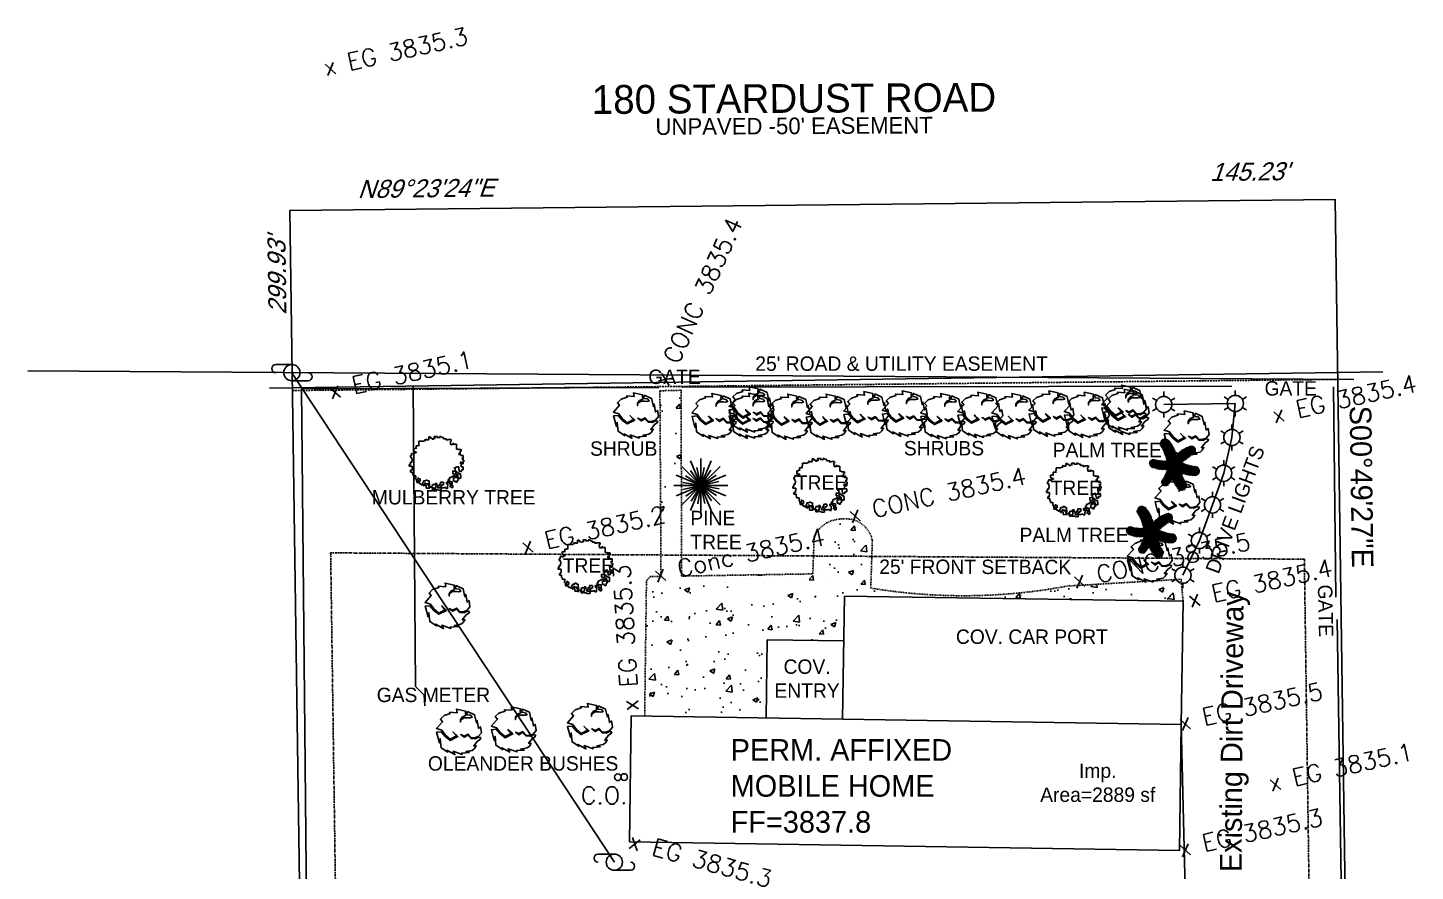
# Model space of a CAD drawing. Header units: feet. Extents: x 5839 to 12322, y 5665 to 12074.
# Drawn here: x 6313.3 to 6506, y 6067.3 to 6184.5 of the extents above; entities that cross this region are included whole.
import ezdxf
from ezdxf.enums import TextEntityAlignment as Align

# ---------------------------------------------------------------- set-up
doc = ezdxf.new("R2010")
doc.units = ezdxf.units.FT
doc.header["$MEASUREMENT"] = 0
for name, pattern in [('CENTER2', [1.125, 0.75, -0.125, 0.125, -0.125]), ('HIDDEN', [0.375, 0.25, -0.125]), ('HIDDEN2', [0.1875, 0.125, -0.0625])]:
    doc.linetypes.add(name, pattern=pattern)
for name, color, linetype in [('ESMNT', 1, 'HIDDEN'), ('SETBACK', 1, 'CENTER2'), ('TEXT', 21, 'Continuous'), ('V-BLDG-DWELL', 7, 'Continuous'), ('V-CONC', 7, 'HIDDEN2'), ('V-PLANTS', 102, 'Continuous'), ('V-POWR-OHE', 20, 'Continuous'), ('V-PROP-BNDY', 1, 'Continuous'), ('V-UG ELEC', 20, 'Continuous'), ('V-UG GAS', 2, 'Continuous'), ('V-UG WATER', 4, 'Continuous'), ('V-WALL-LINK', 5, 'FENCELINE1')]:
    doc.layers.add(name, color=color, linetype=linetype)
doc.styles.add('CLS BNDY', font='Eurosti.TTF', dxfattribs={"height": 2})
doc.styles.add('CLS DIM', font='Eurosti.TTF', dxfattribs={"height": 1.333333})
doc.styles.add('CLS REC', font='Eurosti.TTF', dxfattribs={"oblique": 20, "height": 1.666667})
doc.styles.add('L40', font='simplex', dxfattribs={"height": 4})
doc.linetypes.add('FENCELINE1', pattern='A,0.25,-0.1,[133,ltypeshp.shx,S=0.1,R=0,X=-0.1,Y=0],-0.1,1', length=1.45)

# ---------------------------------------------------------------- blocks, each defined once
blk = doc.blocks.new('cg_t30')
for p, q in [((-0.1085, 0.0673), (-0.1085, 0.0552)), ((-0.1008, 0.0673), (-0.1085, 0.0673)), ((-0.1008, 0.0698), (-0.1008, 0.0673)), ((-0.093, 0.0698), (-0.1008, 0.0698)), ((-0.0964, 0.0811), (-0.0964, 0.0698)), ((-0.0887, 0.0811), (-0.0964, 0.0811)), ((-0.0964, 0.0698), (-0.093, 0.0698)), ((-0.0887, 0.0819), (-0.0887, 0.0811)), ((-0.0809, 0.0819), (-0.0887, 0.0819)), ((-0.0835, 0.0897), (-0.0835, 0.0819)), ((-0.0826, 0.0897), (-0.0835, 0.0897)), ((-0.0835, 0.0819), (-0.0809, 0.0819)), ((-0.0826, 0.1017), (-0.0826, 0.0897)), ((-0.0749, 0.1017), (-0.0826, 0.1017)), ((-0.0749, 0.1017), (-0.0749, 0.1017)), ((-0.0671, 0.1017), (-0.0749, 0.1017)), ((-0.0671, 0.1017), (-0.0671, 0.1017)), ((-0.0594, 0.1017), (-0.0671, 0.1017)), ((-0.0594, 0.1053), (-0.0594, 0.1017)), ((-0.0516, 0.1053), (-0.0594, 0.1053)), ((-0.0542, 0.1113), (-0.0542, 0.1113)), ((-0.0534, 0.1113), (-0.0542, 0.1113)), ((-0.0534, 0.1104), (-0.0534, 0.1113)), ((-0.0455, 0.1104), (-0.0534, 0.1104)), ((-0.0516, 0.113), (-0.0516, 0.1053)), ((-0.0516, 0.1053), (-0.0516, 0.1053)), ((-0.0455, 0.1087), (-0.0455, 0.1104)), ((-0.0378, 0.1087), (-0.0455, 0.1087)), ((-0.0378, 0.1225), (-0.0378, 0.1087)), ((-0.03, 0.1225), (-0.0378, 0.1225)), ((-0.0378, 0.1087), (-0.0378, 0.1087)), ((-0.03, 0.1165), (-0.03, 0.1225)), ((-0.0223, 0.1165), (-0.03, 0.1165)), ((-0.0223, 0.1121), (-0.0223, 0.1165)), ((-0.0145, 0.1121), (-0.0223, 0.1121)), ((-0.0145, 0.1156), (-0.0145, 0.1121)), ((-0.0068, 0.1156), (-0.0145, 0.1156)), ((-0.012, 0.1233), (-0.012, 0.1156)), ((-0.012, 0.1233), (-0.012, 0.1233)), ((0.0027, 0.1233), (-0.012, 0.1233)), ((-0.012, 0.1156), (-0.0068, 0.1156)), ((0.0027, 0.1156), (0.0027, 0.1233)), ((0.0027, 0.119), (0.0027, 0.1156)), ((0.0148, 0.119), (0.0027, 0.119)), ((0.0148, 0.1268), (0.0148, 0.119)), ((0.0148, 0.1217), (0.0148, 0.1268)), ((0.0226, 0.1217), (0.0148, 0.1217)), ((0.0226, 0.119), (0.0226, 0.1217)), ((0.0303, 0.119), (0.0226, 0.119)), ((0.0303, 0.113), (0.0303, 0.119)), ((0.0441, 0.113), (0.0303, 0.113)), ((0.0441, 0.1053), (0.0441, 0.113)), ((0.0441, 0.1087), (0.0441, 0.1053)), ((0.0518, 0.1087), (0.0441, 0.1087)), ((0.0518, 0.1104), (0.0518, 0.1087)), ((0.0665, 0.1104), (0.0518, 0.1104)), ((0.0631, 0.1026), (0.0665, 0.1026)), ((0.0631, 0.0949), (0.0631, 0.1026)), ((0.0639, 0.0949), (0.0631, 0.0949)), ((0.0639, 0.0862), (0.0639, 0.0949)), ((0.076, 0.0862), (0.0639, 0.0862)), ((0.0665, 0.1026), (0.0665, 0.1104)), ((0.076, 0.094), (0.076, 0.0862)), ((0.076, 0.088), (0.076, 0.094)), ((0.0907, 0.088), (0.076, 0.088)), ((0.0907, 0.0802), (0.0907, 0.088)), ((0.0907, 0.0802), (0.0907, 0.0802)), ((0.0907, 0.0725), (0.0907, 0.0802)), ((0.0907, 0.0725), (0.0907, 0.0725)), ((0.0907, 0.0647), (0.0907, 0.0725)), ((0.0907, 0.0647), (0.0907, 0.0647)), ((0.0984, 0.0647), (0.0907, 0.0647)), ((0.0984, 0.0629), (0.0984, 0.0647)), ((-0.1223, 0.0362), (-0.1223, 0.0284)), ((-0.118, 0.0362), (-0.1223, 0.0362)), ((-0.1223, 0.0284), (-0.1171, 0.0284)), ((-0.1223, 0.0051), (-0.1223, -0.0052)), ((-0.1145, 0.0051), (-0.1223, 0.0051)), ((-0.118, 0.0457), (-0.118, 0.0362)), ((-0.1102, 0.0457), (-0.118, 0.0457)), ((-0.1171, 0.0284), (-0.1171, 0.0206)), ((-0.1171, 0.0206), (-0.1145, 0.0206)), ((-0.1163, 0.0129), (-0.1163, 0.0051)), ((-0.1145, 0.0129), (-0.1163, 0.0129)), ((-0.1163, 0.0051), (-0.1145, 0.0051)), ((-0.1145, 0.0206), (-0.1145, 0.0129)), ((-0.1102, 0.0552), (-0.1024, 0.0552)), ((-0.1085, 0.0552), (-0.1102, 0.0552)), ((-0.1102, 0.0448), (-0.1102, 0.0457)), ((-0.1024, 0.0448), (-0.1102, 0.0448)), ((-0.1024, 0.0552), (-0.1024, 0.0491)), ((-0.1024, 0.0517), (-0.1024, 0.0448)), ((-0.0947, 0.0517), (-0.1024, 0.0517)), ((-0.1024, 0.0491), (-0.0947, 0.0491)), ((-0.0947, 0.0491), (-0.0947, 0.0517)), ((0.1131, 0.0629), (0.0984, 0.0629)), ((0.1001, 0.0448), (0.1079, 0.0448)), ((0.1036, 0.0448), (0.1001, 0.0448)), ((0.1036, 0.037), (0.1036, 0.0448)), ((0.1036, 0.0406), (0.1036, 0.037)), ((0.1114, 0.0406), (0.1036, 0.0406)), ((0.1071, 0), (0.1148, 0)), ((0.1105, 0), (0.1071, 0)), ((0.1079, 0.0552), (0.1131, 0.0552)), ((0.1079, 0.0448), (0.1079, 0.0552)), ((0.1105, 0.0078), (0.1105, 0)), ((0.1105, 0.0051), (0.1105, 0.0078)), ((0.1182, 0.0051), (0.1105, 0.0051)), ((0.1114, 0.0354), (0.1114, 0.0406)), ((0.1226, 0.0354), (0.1114, 0.0354)), ((0.1123, 0.0051), (0.1182, 0.0051)), ((0.1123, -0.0026), (0.1123, 0.0051)), ((0.1131, 0.0552), (0.1131, 0.0629)), ((0.1148, 0.0224), (0.1226, 0.0224)), ((0.12, 0.0224), (0.1148, 0.0224)), ((0.1148, 0), (0.1148, -0.0026)), ((0.12, 0.0146), (0.12, 0.0224)), ((0.1251, 0.0146), (0.12, 0.0146)), ((0.1226, 0.0224), (0.1226, 0.0354)), ((0.1226, 0.0069), (0.1251, 0.0069)), ((0.1226, -0.0026), (0.1226, 0.0069)), ((0.1251, 0.0069), (0.1251, 0.0146)), ((-0.1275, -0.0052), (-0.1275, -0.013)), ((-0.1223, -0.0052), (-0.1275, -0.0052)), ((-0.1275, -0.013), (-0.1137, -0.013)), ((-0.1215, -0.0328), (-0.1215, -0.0406)), ((-0.1145, -0.0328), (-0.1215, -0.0328)), ((-0.1215, -0.0406), (-0.112, -0.0406)), ((-0.1145, -0.025), (-0.1145, -0.0328)), ((-0.1137, -0.025), (-0.1145, -0.025)), ((-0.1137, -0.013), (-0.1137, -0.025)), ((-0.112, -0.0406), (-0.112, -0.0509)), ((-0.112, -0.0509), (-0.1094, -0.0509)), ((-0.1094, -0.0509), (-0.1094, -0.0587)), ((-0.1094, -0.0587), (-0.0973, -0.0587)), ((-0.0973, -0.0578), (-0.0973, -0.0656)), ((-0.0973, -0.0587), (-0.0973, -0.0578)), ((0.0657, -0.063), (0.0734, -0.063)), ((0.0657, -0.0665), (0.0657, -0.063)), ((0.0717, -0.0371), (0.0795, -0.0371)), ((0.0734, -0.0371), (0.0717, -0.0371)), ((0.0734, -0.0492), (0.0734, -0.0371)), ((0.0812, -0.0492), (0.0734, -0.0492)), ((0.0734, -0.0578), (0.0812, -0.0578)), ((0.0734, -0.063), (0.0734, -0.0578)), ((0.0786, -0.0234), (0.0864, -0.0234)), ((0.0855, -0.0234), (0.0786, -0.0234)), ((0.0795, -0.0363), (0.0872, -0.0363)), ((0.0795, -0.0371), (0.0795, -0.0363)), ((0.0812, -0.0518), (0.0812, -0.0492)), ((0.0889, -0.0518), (0.0812, -0.0518)), ((0.0812, -0.0578), (0.0812, -0.0682)), ((0.0855, -0.038), (0.0855, -0.0234)), ((0.0932, -0.038), (0.0855, -0.038)), ((0.0864, -0.0182), (0.0941, -0.0182)), ((0.0864, -0.0234), (0.0864, -0.0182)), ((0.0872, -0.0363), (0.0872, -0.0501)), ((0.0872, -0.0501), (0.0907, -0.0501)), ((0.0889, -0.0544), (0.0889, -0.0518)), ((0.0967, -0.0544), (0.0889, -0.0544)), ((0.0889, -0.0578), (0.0889, -0.0656)), ((0.0907, -0.0578), (0.0889, -0.0578)), ((0.0907, -0.0501), (0.0907, -0.0578)), ((0.0932, -0.0449), (0.0932, -0.038)), ((0.101, -0.0449), (0.0932, -0.0449)), ((0.0941, -0.0173), (0.1019, -0.0173)), ((0.0941, -0.0182), (0.0941, -0.0173)), ((0.0967, -0.0544), (0.0967, -0.0544)), ((0.0967, -0.0621), (0.0967, -0.0544)), ((0.0993, -0.0621), (0.0967, -0.0621)), ((0.0993, -0.0699), (0.0993, -0.0621)), ((0.101, -0.0492), (0.101, -0.0449)), ((0.1096, -0.0492), (0.101, -0.0492)), ((0.1019, -0.0173), (0.1019, -0.0311)), ((0.1019, -0.0311), (0.1036, -0.0311)), ((0.1036, -0.0311), (0.1036, -0.0389)), ((0.1036, -0.0389), (0.1139, -0.0389)), ((0.1096, -0.0569), (0.1096, -0.0492)), ((0.1105, -0.0569), (0.1096, -0.0569)), ((0.1105, -0.069), (0.1105, -0.0569)), ((0.1123, -0.0026), (0.1123, -0.0026)), ((0.1123, -0.0164), (0.1123, -0.0026)), ((0.1226, -0.0164), (0.1123, -0.0164)), ((0.1139, -0.0311), (0.1226, -0.0311)), ((0.1139, -0.0389), (0.1139, -0.0311)), ((0.1139, -0.0389), (0.1139, -0.0389)), ((0.1148, -0.0026), (0.1226, -0.0026)), ((0.1226, -0.0311), (0.1226, -0.0164)), ((-0.0981, -0.0656), (-0.0981, -0.0733)), ((-0.0973, -0.0656), (-0.0981, -0.0656)), ((-0.0981, -0.0733), (-0.0939, -0.0733)), ((-0.0939, -0.0733), (-0.0939, -0.0812)), ((-0.0939, -0.0812), (-0.0853, -0.0812)), ((-0.093, -0.082), (-0.093, -0.0897)), ((-0.0904, -0.082), (-0.093, -0.082)), ((-0.093, -0.0897), (-0.0809, -0.0897)), ((-0.0904, -0.0742), (-0.0904, -0.082)), ((-0.0861, -0.0742), (-0.0904, -0.0742)), ((-0.0861, -0.0665), (-0.0861, -0.0742)), ((-0.0861, -0.0725), (-0.0861, -0.0665)), ((-0.0775, -0.0725), (-0.0861, -0.0725)), ((-0.0853, -0.0812), (-0.0853, -0.0837)), ((-0.0853, -0.0837), (-0.0775, -0.0837)), ((-0.0809, -0.0897), (-0.0809, -0.0949)), ((-0.0809, -0.0949), (-0.0732, -0.0949)), ((-0.0775, -0.0837), (-0.0775, -0.0725)), ((-0.0732, -0.0949), (-0.0732, -0.0993)), ((-0.0732, -0.0993), (-0.0654, -0.0993)), ((-0.0654, -0.0897), (-0.0619, -0.0897)), ((-0.0654, -0.0975), (-0.0654, -0.0897)), ((-0.0619, -0.0975), (-0.0654, -0.0975)), ((-0.0654, -0.0993), (-0.0654, -0.1001)), ((-0.0654, -0.1001), (-0.0576, -0.1001)), ((-0.0619, -0.082), (-0.0507, -0.082)), ((-0.0619, -0.0897), (-0.0619, -0.082)), ((-0.0619, -0.1053), (-0.0619, -0.0975)), ((-0.0585, -0.1053), (-0.0619, -0.1053)), ((-0.0585, -0.0975), (-0.0585, -0.1053)), ((-0.0534, -0.0975), (-0.0585, -0.0975)), ((-0.0576, -0.1001), (-0.0576, -0.1018)), ((-0.0576, -0.1018), (-0.0498, -0.1018)), ((-0.0534, -0.0897), (-0.0534, -0.0975)), ((-0.0534, -0.0949), (-0.0534, -0.0897)), ((-0.0404, -0.0949), (-0.0534, -0.0949)), ((-0.0507, -0.0777), (-0.043, -0.0777)), ((-0.0507, -0.082), (-0.0507, -0.0777)), ((-0.0498, -0.1018), (-0.0498, -0.1148)), ((-0.0498, -0.1148), (-0.0352, -0.1148)), ((-0.043, -0.0777), (-0.043, -0.082)), ((-0.043, -0.082), (-0.0352, -0.082)), ((-0.0404, -0.1027), (-0.0404, -0.0949)), ((-0.0343, -0.1027), (-0.0404, -0.1027)), ((-0.0361, -0.1027), (-0.0361, -0.1105)), ((-0.0335, -0.1027), (-0.0361, -0.1027)), ((-0.0361, -0.1105), (-0.0231, -0.1105)), ((-0.0352, -0.082), (-0.0352, -0.0949)), ((-0.0352, -0.0949), (-0.0335, -0.0949)), ((-0.0352, -0.1105), (-0.0343, -0.1105)), ((-0.0352, -0.1182), (-0.0352, -0.1105)), ((-0.0352, -0.1148), (-0.0352, -0.1182)), ((-0.0343, -0.1105), (-0.0343, -0.1027)), ((-0.0335, -0.0949), (-0.0335, -0.1027)), ((-0.0249, -0.1061), (-0.0197, -0.1061)), ((-0.0249, -0.1139), (-0.0249, -0.1061)), ((-0.0206, -0.1139), (-0.0249, -0.1139)), ((-0.0231, -0.1105), (-0.0231, -0.1139)), ((-0.0231, -0.1139), (-0.0154, -0.1139)), ((-0.0206, -0.1225), (-0.0206, -0.1139)), ((-0.0128, -0.1225), (-0.0206, -0.1225)), ((-0.0197, -0.0984), (-0.0076, -0.0984)), ((-0.0197, -0.1061), (-0.0197, -0.0984)), ((-0.0154, -0.1139), (-0.0154, -0.1225)), ((-0.0154, -0.1225), (-0.0128, -0.1225)), ((-0.0102, -0.1139), (-0.0102, -0.1217)), ((-0.005, -0.1139), (-0.0102, -0.1139)), ((-0.0102, -0.1217), (0.0044, -0.1217)), ((-0.0076, -0.0933), (0.0001, -0.0933)), ((-0.0076, -0.0984), (-0.0076, -0.0933)), ((-0.005, -0.1018), (-0.005, -0.1139)), ((0.0027, -0.1018), (-0.005, -0.1018)), ((0.0001, -0.0933), (0.0001, -0.1018)), ((0.0001, -0.1018), (0.0027, -0.1018)), ((0.0044, -0.1217), (0.0044, -0.1243)), ((0.0044, -0.1243), (0.0122, -0.1243)), ((0.0053, -0.1061), (0.0053, -0.1139)), ((0.0105, -0.1061), (0.0053, -0.1061)), ((0.0053, -0.1139), (0.0183, -0.1139)), ((0.0105, -0.0984), (0.0105, -0.1061)), ((0.0174, -0.0984), (0.0105, -0.0984)), ((0.0122, -0.1243), (0.0122, -0.1252)), ((0.0122, -0.1252), (0.0199, -0.1252)), ((0.0156, -0.1061), (0.0234, -0.1061)), ((0.0183, -0.1061), (0.0156, -0.1061)), ((0.0174, -0.0881), (0.0174, -0.0984)), ((0.0312, -0.0881), (0.0174, -0.0881)), ((0.0183, -0.1139), (0.0183, -0.1061)), ((0.0183, -0.1139), (0.0269, -0.1139)), ((0.0183, -0.1139), (0.0183, -0.1139)), ((0.0199, -0.1139), (0.0183, -0.1139)), ((0.0199, -0.1252), (0.0199, -0.1139)), ((0.0234, -0.1001), (0.0312, -0.1001)), ((0.0234, -0.1061), (0.0234, -0.1001)), ((0.0269, -0.1139), (0.0346, -0.1139)), ((0.0269, -0.1139), (0.0269, -0.1139)), ((0.0312, -0.1001), (0.0312, -0.0881)), ((0.0346, -0.1122), (0.0424, -0.1122)), ((0.0346, -0.1139), (0.0346, -0.1122)), ((0.0424, -0.1122), (0.0424, -0.1165)), ((0.0424, -0.1165), (0.0501, -0.1165)), ((0.0441, -0.0872), (0.0553, -0.0872)), ((0.0441, -0.0949), (0.0441, -0.0872)), ((0.051, -0.0949), (0.0441, -0.0949)), ((0.0501, -0.1036), (0.051, -0.1036)), ((0.0501, -0.1165), (0.0501, -0.1036)), ((0.051, -0.1036), (0.051, -0.0949)), ((0.0527, -0.076), (0.0579, -0.076)), ((0.0527, -0.0837), (0.0527, -0.076)), ((0.0579, -0.0837), (0.0527, -0.0837)), ((0.0553, -0.0837), (0.0631, -0.0837)), ((0.0553, -0.0872), (0.0553, -0.0837)), ((0.0579, -0.0665), (0.0657, -0.0665)), ((0.0579, -0.0665), (0.0579, -0.0665)), ((0.0579, -0.076), (0.0579, -0.0665)), ((0.0579, -0.0958), (0.0579, -0.0837)), ((0.0657, -0.0958), (0.0579, -0.0958)), ((0.0579, -0.107), (0.0657, -0.107)), ((0.0631, -0.107), (0.0579, -0.107)), ((0.0631, -0.0837), (0.0631, -0.0854)), ((0.0631, -0.0854), (0.0709, -0.0854)), ((0.0631, -0.0993), (0.0631, -0.107)), ((0.0709, -0.0993), (0.0631, -0.0993)), ((0.0657, -0.101), (0.0657, -0.0958)), ((0.0734, -0.101), (0.0657, -0.101)), ((0.0657, -0.107), (0.0657, -0.1131)), ((0.0657, -0.1131), (0.0734, -0.1131)), ((0.0709, -0.0854), (0.0709, -0.0993)), ((0.0734, -0.101), (0.0734, -0.101)), ((0.0734, -0.1131), (0.0734, -0.101)), ((0.0777, -0.0682), (0.0777, -0.0829)), ((0.0855, -0.0682), (0.0777, -0.0682)), ((0.0777, -0.0829), (0.0864, -0.0829)), ((0.0812, -0.0682), (0.0855, -0.0682)), ((0.0864, -0.0829), (0.0864, -0.0881)), ((0.0864, -0.0881), (0.0941, -0.0881)), ((0.0872, -0.0656), (0.095, -0.0656)), ((0.0889, -0.0656), (0.0872, -0.0656)), ((0.0941, -0.0777), (0.1001, -0.0777)), ((0.0941, -0.0881), (0.0941, -0.0777)), ((0.095, -0.0656), (0.095, -0.069)), ((0.095, -0.069), (0.1027, -0.069)), ((0.1001, -0.0699), (0.0993, -0.0699)), ((0.1001, -0.0777), (0.1001, -0.0699)), ((0.1027, -0.069), (0.1105, -0.069)), ((0.1027, -0.069), (0.1027, -0.069))]:
    blk.add_line(p, q)
blk = doc.blocks.new('shrub2')
blk.add_lwpolyline([(0.0468, -0.0954), (0.0293, -0.0908), (0.0592, -0.0853), (0.0696, -0.0767), (0.0774, -0.0642), (0.0657, -0.0642), (0.0832, -0.0419), (0.096, -0.0341), (0.0986, -0.0263), (0.0875, -0.0247), (0.0722, -0.0317), (0.0533, -0.0302), (0.0384, -0.0146), (0.0208, -0.0247), (0.0054, -0.0122), (0.0208, -0.0192), (0.0397, -0.0099), (0.0546, -0.0263), (0.0689, -0.0278), (0.0871, -0.0216), (0.1012, -0.0044), (0.0967, 0.0244), (0.0882, 0.0166), (0.0813, 0.0538), (0.0813, 0.0538), (0.078, 0.0421), (0.0696, 0.0796), (0.0371, 0.0944), (0.0345, 0.0858), (0.0358, 0.0796), (0.0514, 0.0772), (0.0585, 0.0679), (0.0501, 0.0655), (0.0377, 0.0663), (0.0208, 0.0663), (0.0067, 0.057), (0.0048, 0.046), (0.0048, 0.0577), (0.0143, 0.0702), (0.0293, 0.0765), (0.0273, 0.0835), (0.028, 0.096), (-0.0141, 0.1053), (-0.0108, 0.0889), (-0.0459, 0.0913), (-0.0433, 0.085), (-0.0717, 0.0757), (-0.0886, 0.0593), (-0.0782, 0.0476), (-0.1068, 0.0159), (-0.0821, 0.0081), (-0.0652, -0.0146), (-0.0427, -0.0333), (-0.0147, -0.0185), (-0.0297, -0.0005), (-0.0076, -0.0208), (-0.0433, -0.0387), (-0.0665, -0.0208), (-0.0847, 0.001), (-0.1062, -0.0013), (-0.0932, -0.051), (-0.0893, -0.0317), (-0.0854, -0.0728), (-0.0544, -0.0931), (-0.0583, -0.0845), (-0.0212, -0.1048), (-0.029, -0.0892), (0.0126, -0.104), (0.01, -0.0978)], close=True)
blk = doc.blocks.new('cg_t21')
for q in [(-0.0884, 0.0884), (-0.049, 0.0701), (-0.0478, 0.1155), (-0.0185, 0.0835), (0, 0.125), (0.0478, 0.1155), (0.0884, 0.0884), (0.0149, 0.0842), (0.046, 0.0721), (-0.125, 0), (-0.1155, 0.0478), (-0.1155, -0.0478), (-0.0884, -0.0884), (-0.0842, 0.0149), (-0.0835, -0.0185), (-0.0721, 0.046), (-0.0701, -0.049), (-0.0478, -0.1155), (-0.046, -0.0721), (0.0701, 0.049), (0.1155, 0.0478), (0.0835, 0.0185), (0.0721, -0.046), (0.049, -0.0701), (0.0185, -0.0835), (0.0842, -0.0149), (0.1155, -0.0478), (0.0884, -0.0884), (0.0478, -0.1155), (0.125, 0), (-0.0149, -0.0842), (0, -0.125)]:
    blk.add_line((0, 0), q)
blk = doc.blocks.new('cg_t25')
for p, q in [((-0.0405, 0.0882), (-0.0668, 0.0961)), ((-0.0361, 0.0808), (-0.0659, 0.0914)), ((-0.0433, 0.0927), (-0.0649, 0.1007)), ((-0.0337, 0.0766), (-0.0635, 0.0876)), ((-0.0466, 0.0977), (-0.0634, 0.1056)), ((-0.0303, 0.0701), (-0.0611, 0.0836)), ((-0.0511, 0.1042), (-0.0598, 0.1113)), ((-0.0278, 0.0651), (-0.0584, 0.0788)), ((-0.025, 0.059), (-0.055, 0.0724)), ((-0.0517, 0.1047), (-0.0532, 0.1167)), ((-0.0225, 0.0534), (-0.0517, 0.0657)), ((-0.0485, 0.1005), (-0.0461, 0.1192)), ((-0.0451, 0.0955), (-0.0408, 0.1196)), ((-0.0426, 0.0917), (-0.0351, 0.1186)), ((-0.0395, 0.0866), (-0.0317, 0.1172)), ((-0.0368, 0.082), (-0.0263, 0.114)), ((-0.0335, 0.0761), (-0.0221, 0.1088)), ((-0.0306, 0.0707), (-0.0182, 0.1035)), ((-0.0292, 0.0679), (-0.0141, 0.0975)), ((-0.026, 0.0611), (-0.0112, 0.0929)), ((-0.0234, 0.0554), (-0.0088, 0.089)), ((-0.021, 0.0498), (-0.0058, 0.0837)), ((-0.0181, 0.0424), (-0.0034, 0.0792)), ((-0.0157, 0.0357), (-0.0003, 0.0729)), ((-0.0135, 0.0289), (0.0022, 0.0673)), ((0.0306, 0.0303), (0.0363, 0.0665)), ((0.0356, 0.0344), (0.0416, 0.0699)), ((0.0414, 0.0387), (0.0456, 0.0722)), ((0.0459, 0.042), (0.0505, 0.0749)), ((0.0506, 0.0452), (0.0542, 0.0768)), ((0.0563, 0.0489), (0.0586, 0.079)), ((0.0587, 0.0504), (0.0646, 0.0817)), ((0.0635, 0.0532), (0.0702, 0.0839)), ((0.0688, 0.0562), (0.0759, 0.086)), ((0.0731, 0.0585), (0.0817, 0.0859)), ((0.078, 0.0609), (0.0849, 0.0853)), ((0.0818, 0.0627), (0.0899, 0.0834)), ((0.0867, 0.065), (0.0938, 0.0806)), ((0.0906, 0.0666), (0.1007, 0.0679)), ((0.0912, 0.0667), (0.0981, 0.0753)), ((-0.1018, 0.0081), (-0.1159, 0.0018)), ((-0.1058, 0.0096), (-0.1156, 0.008)), ((-0.0971, 0.0066), (-0.115, -0.0024)), ((-0.1053, 0.0093), (-0.1129, 0.0145)), ((-0.0935, 0.0055), (-0.1129, -0.0066)), ((-0.0888, 0.0042), (-0.111, -0.009)), ((-0.0991, 0.0072), (-0.1092, 0.0186)), ((-0.0845, 0.0031), (-0.1072, -0.0125)), ((-0.0945, 0.0058), (-0.1058, 0.0209)), ((-0.0903, 0.0046), (-0.1025, 0.0234)), ((-0.0792, 0.0019), (-0.1022, -0.0145)), ((-0.0834, 0.0029), (-0.0987, 0.0238)), ((-0.0743, 0.0009), (-0.0971, -0.0164)), ((-0.0796, 0.002), (-0.0951, 0.0228)), ((-0.0718, 0.0004), (-0.0915, -0.0183)), ((-0.0738, 0.0008), (-0.0914, 0.0218)), ((-0.0692, 0), (-0.087, 0.0208)), ((-0.0638, -0.0008), (-0.0813, 0.0196)), ((-0.0588, -0.0015), (-0.0752, 0.0186)), ((-0.0545, -0.0019), (-0.0709, 0.018)), ((-0.0482, -0.0024), (-0.0675, 0.0177)), ((-0.0434, -0.0027), (-0.0631, 0.0173)), ((-0.0396, -0.0028), (-0.059, 0.017)), ((-0.0351, -0.0029), (-0.0556, 0.0169)), ((-0.0205, 0.0485), (-0.0496, 0.0609)), ((-0.031, -0.0029), (-0.0496, 0.0168)), ((-0.0177, 0.0412), (-0.0479, 0.057)), ((-0.0157, 0.0357), (-0.046, 0.052)), ((-0.0264, -0.0028), (-0.0451, 0.0168)), ((-0.0143, 0.0313), (-0.0442, 0.0473)), ((-0.0127, 0.0261), (-0.0429, 0.0433)), ((-0.0113, 0.0213), (-0.0407, 0.0364)), ((-0.0098, 0.0158), (-0.0393, 0.031)), ((-0.0222, -0.0026), (-0.0393, 0.0171)), ((-0.0086, 0.0109), (-0.0376, 0.0241)), ((-0.0075, 0.006), (-0.0363, 0.0181)), ((-0.0063, -0.0001), (-0.0353, 0.0125)), ((-0.0181, -0.0023), (-0.0343, 0.0175)), ((-0.0051, -0.0069), (-0.034, 0.0038)), ((-0.013, -0.0019), (-0.0297, 0.018)), ((-0.0037, 0.006), (-0.025, -0.016)), ((-0.0028, 0.0005), (-0.0234, -0.0261)), ((-0.0075, -0.0012), (-0.0225, 0.019)), ((-0.0119, 0.0235), (0.0054, 0.0594)), ((-0.0104, 0.0181), (0.0076, 0.0534)), ((-0.0092, 0.0134), (0.0101, 0.0456)), ((-0.0077, 0.0068), (0.012, 0.0387)), ((-0.0066, 0.0016), (0.0139, 0.0303)), ((-0.0057, -0.0033), (0.0153, 0.023)), ((0.0008, 0.001), (-0.0054, 0.0281)), ((-0.0047, -0.0089), (0.0167, 0.0129)), ((-0.0034, 0.004), (0.0257, -0.0063)), ((0.0042, 0.0049), (0.0005, 0.0352)), ((0.0021, 0.0024), (0.0295, -0.0031)), ((0.0028, -0.0015), (0.0264, 0.0136)), ((0.0073, 0.0082), (0.005, 0.0402)), ((0.0062, 0.0071), (0.0347, 0.0031)), ((0.0083, -0.0043), (0.0334, 0.0097)), ((0.0101, 0.0112), (0.0381, 0.0069)), ((0.0106, 0.0118), (0.0105, 0.0458)), ((0.0132, 0.0145), (0.042, 0.011)), ((0.0134, -0.0068), (0.038, 0.0074)), ((0.0149, 0.0162), (0.0153, 0.0502)), ((0.0165, 0.0177), (0.0466, 0.0155)), ((0.0176, -0.0087), (0.0431, 0.005)), ((0.018, 0.0192), (0.0209, 0.0551)), ((0.0202, 0.0213), (0.0502, 0.0189)), ((0.0218, 0.0227), (0.0254, 0.0587)), ((0.0218, -0.0105), (0.049, 0.0024)), ((0.0236, 0.0243), (0.0552, 0.0233)), ((0.0256, 0.0261), (0.0317, 0.0633)), ((0.0265, -0.0125), (0.0537, 0.0005)), ((0.0273, 0.0276), (0.0581, 0.0257)), ((0.0306, 0.0303), (0.0617, 0.0286)), ((0.0347, 0.0337), (0.0656, 0.0315)), ((0.0403, 0.038), (0.0687, 0.0337)), ((0.0442, 0.0408), (0.0727, 0.0364)), ((0.0488, 0.044), (0.0784, 0.0401)), ((0.0539, 0.0474), (0.0841, 0.0434)), ((0.0582, 0.0501), (0.0884, 0.0459)), ((0.0639, 0.0534), (0.0922, 0.0478)), ((0.0677, 0.0556), (0.0959, 0.0497)), ((0.0747, 0.0592), (0.0988, 0.0528)), ((0.079, 0.0614), (0.0996, 0.0573)), ((0.0839, 0.0637), (0.1007, 0.0618)), ((-0.0657, -0.0005), (-0.0872, -0.0195)), ((-0.0606, -0.0012), (-0.0836, -0.0205)), ((-0.0557, -0.0018), (-0.0787, -0.0216)), ((-0.0491, -0.0024), (-0.0746, -0.0224)), ((-0.0434, -0.0027), (-0.069, -0.0234)), ((-0.0375, -0.0029), (-0.064, -0.0241)), ((-0.0329, -0.0029), (-0.057, -0.0248)), ((-0.0309, -0.064), (-0.0552, -0.0731)), ((-0.0287, -0.0603), (-0.0528, -0.0695)), ((-0.0283, -0.0028), (-0.0519, -0.0251)), ((-0.0262, -0.0557), (-0.05, -0.0648)), ((-0.0241, -0.0514), (-0.0472, -0.0597)), ((-0.0223, -0.0477), (-0.0453, -0.0561)), ((-0.0244, -0.0027), (-0.0452, -0.0252)), ((-0.0199, -0.0423), (-0.0439, -0.0532)), ((-0.0181, -0.0381), (-0.0421, -0.0493)), ((-0.0168, -0.0348), (-0.0406, -0.0458)), ((-0.0154, -0.0308), (-0.0394, -0.0428)), ((-0.0188, -0.0024), (-0.0393, -0.0251)), ((-0.0141, -0.0272), (-0.0374, -0.0375)), ((-0.0127, -0.023), (-0.0361, -0.0335)), ((-0.0116, -0.0193), (-0.0345, -0.0282)), ((-0.0105, -0.0155), (-0.0332, -0.0236)), ((-0.0145, -0.002), (-0.0323, -0.0247)), ((-0.0093, -0.0109), (-0.0322, -0.0194)), ((-0.0081, -0.0057), (-0.0309, -0.0127)), ((-0.0299, -0.0624), (-0.0195, -0.0858)), ((-0.0271, -0.0573), (-0.017, -0.0825)), ((-0.0104, -0.0016), (-0.0262, -0.0241)), ((-0.0249, -0.053), (-0.015, -0.0795)), ((-0.0228, -0.0488), (-0.0125, -0.0755)), ((-0.0018, -0.0045), (-0.022, -0.0333)), ((-0.0203, -0.0431), (-0.0105, -0.0722)), ((-0.0006, -0.0097), (-0.0199, -0.0417)), ((-0.0181, -0.0381), (-0.0078, -0.0674)), ((-0.0058, -0.001), (-0.018, -0.0229)), ((0.001, -0.0163), (-0.018, -0.0486)), ((-0.0161, -0.033), (-0.0056, -0.0632)), ((0.0022, -0.0209), (-0.0154, -0.0564)), ((-0.0146, -0.0289), (-0.0028, -0.0573)), ((-0.0133, -0.0247), (-0.0009, -0.0527)), ((0.0038, -0.0263), (-0.0132, -0.0623)), ((-0.0121, -0.0212), (0.0013, -0.0468)), ((-0.0107, -0.0162), (0.0031, -0.0416)), ((0.0055, -0.0317), (-0.0099, -0.0702)), ((-0.0096, -0.0122), (0.005, -0.0352)), ((-0.0087, -0.0084), (0.0063, -0.0296)), ((-0.0077, -0.0042), (0.0079, -0.0219)), ((0.0077, -0.0384), (-0.0073, -0.0758)), ((0.0102, -0.0451), (-0.0042, -0.082)), ((-0.0021, -0.0027), (0.027, -0.0151)), ((0.0132, -0.0525), (-0.0017, -0.0865)), ((-0.0008, -0.0088), (0.0281, -0.0206)), ((0.0003, -0.0137), (0.0294, -0.0267)), ((0.0011, -0.0006), (0.0051, -0.0281)), ((0.0156, -0.0581), (0.0013, -0.0918)), ((0.0016, -0.0186), (0.0312, -0.0335)), ((0.0031, -0.0241), (0.0327, -0.0388)), ((0.0182, -0.0638), (0.0038, -0.0957)), ((0.0046, -0.0289), (0.035, -0.0458)), ((0.0057, -0.003), (0.0132, -0.0326)), ((0.0062, -0.0341), (0.0364, -0.0497)), ((0.0077, -0.0384), (0.0381, -0.0544)), ((0.0098, -0.0051), (0.0192, -0.0357)), ((0.0098, -0.044), (0.0402, -0.0594)), ((0.0126, -0.0512), (0.0418, -0.0632)), ((0.0141, -0.0071), (0.0264, -0.0389)), ((0.0147, -0.056), (0.044, -0.068)), ((0.0172, -0.0616), (0.0474, -0.0748)), ((0.0198, -0.0097), (0.0324, -0.0413)), ((0.0238, -0.0114), (0.0394, -0.0438)), ((0.0285, -0.0133), (0.0449, -0.0455)), ((0.0308, -0.0141), (0.0599, -0.0017)), ((0.0333, -0.0151), (0.0525, -0.0476)), ((0.0355, -0.0158), (0.0635, -0.0029)), ((0.0395, -0.0172), (0.0678, -0.0043)), ((0.0395, -0.0172), (0.0579, -0.0488)), ((0.0445, -0.0188), (0.0726, -0.0056)), ((0.0456, -0.0191), (0.0641, -0.0501)), ((0.0513, -0.0208), (0.0763, -0.0066)), ((0.0526, -0.0211), (0.0687, -0.0508)), ((0.056, -0.022), (0.081, -0.0077)), ((0.058, -0.0225), (0.0742, -0.0516)), ((0.0614, -0.0233), (0.0876, -0.009)), ((0.0635, -0.0238), (0.0784, -0.052)), ((0.0674, -0.0246), (0.0941, -0.0101)), ((0.0702, -0.0252), (0.0832, -0.0524)), ((0.0724, -0.0256), (0.099, -0.0107)), ((0.073, -0.0257), (0.0898, -0.0527)), ((0.0785, -0.0266), (0.0959, -0.0528)), ((0.079, -0.0267), (0.1032, -0.0112)), ((0.0833, -0.0273), (0.1074, -0.0116)), ((0.0845, -0.0274), (0.1019, -0.0527)), ((0.0893, -0.028), (0.1072, -0.0505)), ((0.0911, -0.0282), (0.1112, -0.0135)), ((0.0947, -0.0285), (0.1101, -0.0488)), ((0.0959, -0.0286), (0.1136, -0.0174)), ((0.0989, -0.0288), (0.114, -0.0452)), ((0.1013, -0.029), (0.1162, -0.0211)), ((0.1044, -0.0291), (0.1166, -0.0412)), ((0.1085, -0.0293), (0.1184, -0.0269)), ((0.1092, -0.0291), (0.1187, -0.0347)), ((-0.0395, -0.0775), (-0.0601, -0.0825)), ((-0.0357, -0.072), (-0.0592, -0.079)), ((-0.0418, -0.0809), (-0.0588, -0.0862)), ((-0.0446, -0.0846), (-0.0579, -0.09)), ((-0.0338, -0.0689), (-0.0572, -0.0761)), ((-0.0484, -0.0895), (-0.0554, -0.0945)), ((-0.0488, -0.0898), (-0.0505, -0.099)), ((-0.0462, -0.0867), (-0.0451, -0.1012)), ((-0.0434, -0.083), (-0.0411, -0.1017)), ((-0.0413, -0.0801), (-0.0366, -0.1012)), ((-0.0386, -0.0763), (-0.0339, -0.1003)), ((-0.0363, -0.0729), (-0.0296, -0.098)), ((-0.0335, -0.0685), (-0.0262, -0.0942)), ((-0.0311, -0.0645), (-0.0229, -0.0903)), ((0.0215, -0.0705), (0.0067, -0.1002)), ((0.023, -0.0733), (0.0109, -0.1062)), ((0.0259, -0.0787), (0.0149, -0.1115)), ((0.0292, -0.0845), (0.0191, -0.1166)), ((0.0201, -0.0677), (0.0508, -0.0811)), ((0.0227, -0.0727), (0.0536, -0.0858)), ((0.032, -0.0891), (0.0245, -0.1198)), ((0.0262, -0.0791), (0.056, -0.0898)), ((0.0352, -0.0941), (0.028, -0.1211)), ((0.0285, -0.0833), (0.0585, -0.0937)), ((0.033, -0.0907), (0.0594, -0.0983)), ((0.0378, -0.098), (0.0337, -0.1221)), ((0.0359, -0.0952), (0.0576, -0.103)), ((0.0412, -0.1029), (0.039, -0.1217)), ((0.0392, -0.1001), (0.0561, -0.1078)), ((0.0439, -0.1066), (0.0526, -0.1135)), ((0.0444, -0.1071), (0.046, -0.1191))]:
    blk.add_line(p, q)
for centre, radius, start, end in [((-0.2644, -0.0493), 0.2628, 8.54395, 38.29064), ((0.1829, -0.1538), 0.2389, 110.1895, 139.93619), ((-0.034, 0.2122), 0.2151, 248.09958, 277.84628), ((0.2555, 0.0492), 0.2628, 189.1509, 218.8976), ((-0.2064, 0.0381), 0.2031, 318.53906, 348.28576), ((0.1148, 0.2096), 0.2389, 241.29204, 271.03874)]:
    blk.add_arc(centre, radius, start, end)
blk = doc.blocks.new('lumin')
for p, q in [((-0.0325, 0.0188), (-0.052, 0.03)), ((0, 0.0375), (0, 0.06)), ((0.0325, 0.0187), (0.052, 0.03)), ((-0.0325, -0.0187), (-0.052, -0.03)), ((0, -0.0375), (0, -0.06)), ((0.0325, -0.0188), (0.052, -0.03))]:
    blk.add_line(p, q)
blk.add_circle((0, 0), 0.0375)
blk = doc.blocks.new('u_pole')
for p, q in [((0, 0.0375), (-0.075, 0.0375)), ((0, -0.0375), (0.075, -0.0375))]:
    blk.add_line(p, q)
blk.add_circle((0, 0), 0.0375)
for centre, start, end in [((-0.075, 0.01875), 90, 270), ((0.075, -0.01875), 270, 90)]:
    blk.add_arc(centre, 0.01875, start, end)

msp = doc.modelspace()

# ---------------------------------------------------------------- hatches: boundary and pattern name
at = {"layer": 'V-CONC'}
h = msp.add_hatch(dxfattribs=at)
h.set_pattern_fill('AR-CONC', color=256, style=0)
h.set_pattern_definition([(50, (1354.0096, 1178.4443), (7.172602, -0.6275213), [0.75, -8.25]), (355, (1354.0096, 1178.444), (-1.387513, 7.521921), [0.6, -6.6]), (100.4514, (1354.607, 1178.392), (5.785094, 6.8943954), [0.637402, -7.011421]), (46.1842, (1354.01, 1180.444), (10.67241, -1.65519), [1.125, -12.375]), (96.6356, (1354.899, 1180.306), (9.346627, 9.741179), [0.956103, -10.51713]), (351.1842, (1354.01, 1180.444), (9.34662, 9.741186), [0.9, -9.9]), (21, (1355.0096, 1179.9443), (5.9690705, -4.026189), [0.75, -8.25]), (326, (1355.0096, 1179.944), (2.433153, 7.2515005), [0.6, -6.6]), (71.4514, (1355.507, 1179.609), (8.402226, 3.225305), [0.637402, -7.011421]), (37.5, (1354.0096, 1178.4443), (0.12159855, 3.3289385), [0, -6.52, 0, -6.7, 0, -6.625]), (7.5, (1354.0096, 1178.4443), (2.6306954, 3.9441171), [0, -3.82, 0, -6.37, 0, -2.525]), (327.5, (1351.7796, 1178.4443), (5.3382244, -0.2255487), [0, -2.5, 0, -7.8, 0, -10.35]), (317.5, (1350.7796, 1178.4443), (5.8318617, 1.0010498), [0, -3.25, 0, -5.18, 0, -7.35])])
h.paths.add_polyline_path([(6404.14, 6108.35), (6404.06, 6134.17), (6401.12, 6134.1), (6401.27, 6108.3), (6399.81, 6108.28, 0.092215), (6399.25, 6107.7), (6399, 6088.92), (6415.9, 6088.65), (6416.02, 6099.51), (6426.67, 6099.34), (6426.77, 6105.56), (6473.8, 6104.86), (6473.56, 6107.37, -0.206908), (6472.82, 6107.87), (6469.54, 6107.67), (6469.61, 6107.51), (6469.2, 6107.65), (6468.53, 6107.61), (6468.6, 6107.48), (6468.38, 6107.6), (6457.74, 6106.97, -0.08775), (6430.41, 6106.69), (6430.63, 6113.35, 0.37939), (6426.61, 6116.29, 0.293043), (6422.55, 6113.91), (6422.36, 6108.66)])

# ---------------------------------------------------------------- linework, layer by layer
at = {"layer": 'ESMNT'}
msp.add_line((6350.05, 6134.13, 7669.91), (6495.28, 6135.68, 7669.91), dxfattribs=at)
at = {"layer": 'SETBACK', "ltscale": 0.5, "elevation": 3834.95}
msp.add_lwpolyline([(6493.87, 5885.72), (6490.64, 6110.7), (6355.38, 6111.58), (6358.65, 5884.28)], close=True, dxfattribs=at)
at = {"layer": 'TEXT'}
msp.add_line((6473.52, 6087.73, 3834.95), (6474.9, 6033.5, 3834.95), dxfattribs=at)
at = {"layer": 'V-BLDG-DWELL'}
for p, q in [((6426.77, 6105.56, 3834.95), (6426.5, 6088.48, 3834.95)), ((6473.8, 6104.86, 3834.95), (6426.77, 6105.56, 3834.95)), ((6473.52, 6087.73, 3834.95), (6473.8, 6104.86, 3834.95)), ((6415.9, 6088.66, 3834.95), (6416.02, 6099.51, 3834.95)), ((6416.02, 6099.51, 3834.95), (6426.67, 6099.34, 3834.95)), ((6396.91, 6071.43, 3834.95), (6397.12, 6088.95, 3834.95)), ((6397.12, 6088.95, 3834.95), (6473.52, 6087.73, 3834.95)), ((6473.52, 6087.73, 3834.95), (6473.3, 6070.21, 3834.95)), ((6473.3, 6070.21, 3834.95), (6396.91, 6071.43, 3834.95))]:
    msp.add_line(p, q, dxfattribs=at)
at = {"layer": 'V-CONC'}
for p, q in [((6401.12, 6134.1, 3834.95), (6404.06, 6134.17, 3834.95)), ((6401.27, 6108.3, 3834.95), (6401.12, 6134.1, 3834.95)), ((6404.06, 6134.17, 3834.95), (6404.14, 6108.35, 3834.95)), ((6422.36, 6108.66, 3834.95), (6422.55, 6113.91, 3834.95)), ((6430.63, 6113.35, 3834.95), (6430.41, 6106.69, 3834.95)), ((6399.81, 6108.28, 3834.95), (6401.27, 6108.3, 3834.95)), ((6404.14, 6108.35, 3834.95), (6422.36, 6108.66, 3834.95)), ((6399, 6088.93, 3834.95), (6399.25, 6107.7, 3834.95)), ((6457.74, 6106.97, 3834.95), (6473.51, 6107.91, 3834.95)), ((6473.51, 6107.91, 3834.95), (6473.8, 6104.86, 3834.95))]:
    msp.add_line(p, q, dxfattribs=at)
for centre, radius, start, end in [((6426.43, 6111.93, 3834.95), 4.36, 87.6326, 152.9641), ((6426.96, 6112.55, 3834.95), 3.75, 12.292, 95.3969), ((6401.1, 6106.48, 3834.95), 2.21, 125.6408, 146.7154), ((6443.28, 6184.08, 3834.95), 78.46, 260.5574, 280.6167)]:
    msp.add_arc(centre, radius, start, end, dxfattribs=at)
at = {"layer": 'V-POWR-OHE'}
for p, q in [((6497.5, 6135.66, 3834.95), (6313.3, 6136.85, 3834.95)), ((6350, 6136.61, 3834.95), (6394.79, 6068.6, 3834.95))]:
    msp.add_line(p, q, dxfattribs=at)
at = {"layer": 'V-PROP-BNDY', "elevation": 7669.91}
msp.add_lwpolyline([(6354.01, 5859.23), (6349.7, 6159.13), (6494.92, 6160.68), (6499.23, 5860.78)], close=True, dxfattribs=at)
at = {"layer": 'V-UG ELEC'}
for p, q in [((6471.11, 6132.19, 3834.95), (6481.05, 6132.34, 3834.95)), ((6481.05, 6132.34, 3834.95), (6480.58, 6127.61, 3834.95)), ((6480.58, 6127.61, 3834.95), (6479.44, 6122.64, 3834.95)), ((6479.44, 6122.64, 3834.95), (6477.88, 6118.24, 3834.95)), ((6477.88, 6118.24, 3834.95), (6476.06, 6113.29, 3834.95)), ((6476.06, 6113.29, 3834.95), (6473.77, 6108.47, 3834.95))]:
    msp.add_line(p, q, dxfattribs=at)
at = {"layer": 'V-UG GAS'}
for p, q in [((6366.86, 6134.67, 3834.95), (6367.16, 6093.03, 3834.95)), ((6367.16, 6093.03, 3834.95), (6368.39, 6091.8, 3834.95)), ((6368.39, 6091.8, 3834.95), (6368.48, 6090.33, 3834.95))]:
    msp.add_line(p, q, dxfattribs=at)
at = {"layer": 'V-UG WATER'}
msp.add_line((6501.54, 6136.73, 7671.95), (6346.89, 6134.47, 7669.52), dxfattribs=at)
for centre in [(6395.27, 6080.4, 7670.71), (6396.16, 6080.43, 7670.79)]:
    msp.add_circle(centre, 0.468, dxfattribs=at)
at = {"layer": 'V-WALL-LINK', "ltscale": 0.5}
for p, q in [((6351.34, 6134.35, 3834.95), (6400.96, 6134.57, 3834.95)), ((6352.58, 6001.9, 3834.95), (6351.34, 6134.35, 3834.95)), ((6404.22, 6134.6, 3834.95), (6480.56, 6134.74, 3834.95)), ((6494.71, 6134.64, 3834.95), (6495.02, 6105.42, 3834.95)), ((6495.18, 6102.34, 3834.95), (6496.74, 6001.74, 3834.95))]:
    msp.add_line(p, q, dxfattribs=at)

# ---------------------------------------------------------------- block references
at = {"layer": 'V-PLANTS', "xscale": 30, "yscale": 30, "zscale": 30}
for name, p in [('shrub2', (6397.87, 6130.65, 7669.88)), ('shrub2', (6408.77, 6130.57, 7669.89)), ('shrub2', (6413.91, 6130.62, 3834.95)), ('shrub2', (6413.92, 6131.47, 7670.38)), ('shrub2', (6419.29, 6130.48, 7670.01)), ('shrub2', (6424.63, 6130.48, 7670.01)), ('shrub2', (6429.87, 6130.82, 7670.01)), ('shrub2', (6435.21, 6130.91, 7670.01)), ('shrub2', (6440.54, 6130.56, 7670.01)), ('shrub2', (6445.7, 6130.74, 7670.01)), ('shrub2', (6450.43, 6130.56, 7670.01)), ('shrub2', (6455.59, 6130.91, 7670.01)), ('shrub2', (6460.49, 6130.74, 7670.01)), ('shrub2', (6465.68, 6131.73, 7670.26)), ('shrub2', (6466.04, 6131.15, 7670.01)), ('shrub2', (6474.37, 6128.14, 7670.19)), ('cg_t30', (6370.13, 6124.03, 7670.16)), ('cg_t25', (6472.56, 6123.88, 7670.14)), ('cg_t21', (6406.82, 6120.92, 7669.94)), ('cg_t30', (6423.39, 6120.97, 7669.66)), ('cg_t30', (6458.64, 6120.34, 7669.68)), ('shrub2', (6473.09, 6118.73, 7670.15)), ('cg_t25', (6469.35, 6114.52, 7670.01)), ('cg_t30', (6390.81, 6109.68, 7669.74)), ('shrub2', (6469.24, 6110.63, 7669.9)), ('shrub2', (6371.7, 6104.21, 7669.88)), ('shrub2', (6373.28, 6086.69, 7669.85)), ('shrub2', (6380.9, 6087.04, 7669.99)), ('shrub2', (6391.48, 6087.49, 7670.09))]:
    msp.add_blockref(name, p, dxfattribs=at)
at = {"layer": 'V-POWR-OHE', "xscale": 30, "yscale": 30, "zscale": 30}
for p in [(6350, 6136.61, 3834.95), (6394.79, 6068.6, 7670.01)]:
    msp.add_blockref('u_pole', p, dxfattribs=at)
at = {"layer": 'V-UG ELEC', "xscale": 30, "yscale": 30, "zscale": 30}
for p in [(6471.11, 6132.19, 7670.36), (6481.05, 6132.34, 7670.44), (6480.58, 6127.61, 7670.39), (6479.44, 6122.64, 7670.23), (6477.88, 6118.24, 7670.22), (6476.06, 6113.29, 7670.23), (6473.77, 6108.47, 7670.25)]:
    msp.add_blockref('lumin', p, dxfattribs=at)

# ---------------------------------------------------------------- texts
at = {"layer": 'TEXT', "color": 2, "style": 'L40'}
for s, rotation, p in [('x EG 3835.3', 12.5732, (6364.66, 6180.06, 3834.95)), ('x CONC 3835.4', 65.5323, (6407.48, 6146.01, 3834.53)), ('x EG 3835.1', 12.5732, (6365.31, 6135.12, 3834.95)), ('x EG 3835.4', 12.5732, (6496.43, 6131.79, 7669.88)), ('x CONC 3835.4', 12.5732, (6439.87, 6118.43, 3834.53)), ('x EG 3835.2', 12.5732, (6392.09, 6113.57, 7669.88)), ('x Conc 3835.4', 12.5732, (6412.38, 6110.07, 3834.53)), ('x CONC 3835.5', 12.5732, (6471.05, 6109.34, 3834.53)), ('x EG 3835.4', 12.5732, (6484.73, 6106.18, 3834.53)), ('x EG 3835.3', 93.3334, (6397.58, 6099.8, 3834.53)), ('x EG 3835.5', 12.5732, (6483.41, 6089.04, 3834.53)), ('x EG 3835.1', 12.5732, (6495.95, 6080.62, 7669.64)), ('C.O.', 0.1408, (6393.38, 6076.68, 7670.79)), ('x EG 3835.3', 12.5732, (6483.41, 6071.52, 3834.53)), ('x EG 3835.3', 344.2422, (6406.42, 6067.79, 3834.53))]:
    msp.add_text(s, height=2.4, rotation=rotation, dxfattribs=at).set_placement(p, align=Align.CENTER)
at = {"layer": 'TEXT', "style": 'CLS BNDY'}
msp.add_text('Existing Dirt Driveway', height=3, rotation=89.5893, dxfattribs=at).set_placement((6481.92, 6067.21, 3834.95))
for s, insert, char_height, width, attachment_point in [('GATE', (6399.5, 6137.04, 3834.95), 2, 7.8634, 1), ("25' ROAD & UTILITY EASEMENT", (6414.37, 6138.87, 7669.91), 2, 43.2884, 1), ('GATE', (6485.11, 6135.43, 3834.95), 2, 7.8634, 1), ('SHRUB', (6391.41, 6127.07, 3834.95), 2, 43.2884, 1), ('SHRUBS', (6435.01, 6127.12, 3834.95), 2, 43.2884, 1), ('PALM TREE', (6455.69, 6126.87, 3834.95), 2, 43.2884, 1), ('TREE', (6420, 6122.35, 3834.95), 2, 43.2884, 1), ('TREE', (6455.39, 6121.62, 3834.95), 2, 43.2884, 1), ('MULBERRY TREE', (6361.11, 6120.3, 3834.95), 2, 43.2884, 1), ('PINE \\PTREE', (6405.35, 6117.42, 3834.95), 2, 43.2884, 1), ('PALM TREE', (6451.08, 6115.07, 3834.95), 2, 43.2884, 1), ('TREE', (6387.62, 6110.82, 3834.95), 2, 43.2884, 1), ('COV. CAR PORT', (6442.24, 6100.93, 3834.95), 2, 43.2884, 1), ('COV.\\PENTRY', (6421.56, 6096.77, 3834.95), 2, 10.9445, 2), ('GAS METER', (6361.78, 6092.84, 3834.95), 2, 43.2884, 1), ('PERM. AFFIXED \\PMOBILE HOME\\PFF=3837.8', (6410.95, 6085.7, 3834.95), 3, 30.286, 1), ('OLEANDER BUSHES', (6368.89, 6083.32, 3834.95), 2, 43.2884, 1), ('Imp. Area=2889 sf', (6461.94, 6082.31, 3834.95), 2, 18.4282, 2)]:
    msp.add_mtext(s, dxfattribs=dict(at, insert=insert, char_height=char_height, width=width, attachment_point=attachment_point))
at = {"layer": 'TEXT', "char_height": 2, "attachment_point": 1, "style": 'CLS BNDY'}
for s, insert, width, rotation in [('\\pt14;DRIVE LIGHTS', (6476.85, 6109.23, 3834.95), 20.7911, 69.6736), ('GATE', (6494.51, 6107.2, 3834.95), 7.8634, 271.3037)]:
    msp.add_mtext(s, dxfattribs=dict(at, insert=insert, width=width, rotation=rotation))
at = {"layer": 'V-PROP-BNDY', "insert": (6419.77, 6169.72, 3834.95), "char_height": 4, "attachment_point": 8, "rotation": 0.3343, "line_spacing_factor": 0.7, "style": 'CLS BNDY'}
msp.add_mtext("180 STARDUST ROAD\\P{\\H0.575x;UNPAVED -50' EASEMENT}", dxfattribs=at)
at = {"layer": 'V-PROP-BNDY'}
for s, insert, char_height, attachment_point, rotation, style in [("145.23'", (6482.94, 6165.8, 7669.91), 2.5, 2, 0.61, 'CLS REC'), ('N89°23\'24"E', (6368.61, 6160.94, 7669.91), 2.5, 8, 0.61, 'CLS REC'), ("299.93'", (6346.67, 6150.06, 7669.91), 2.5, 2, 90.8242, 'CLS REC'), ('S00°49\'27"E', (6497.05, 6120.74, 7669.91), 3, 8, 270.8242, 'CLS BNDY')]:
    msp.add_mtext(s, dxfattribs=dict(at, insert=insert, char_height=char_height, attachment_point=attachment_point, rotation=rotation, style=style))
at = {"layer": 'V-PROP-BNDY', "insert": (6431.59, 6110.66, 3834.95), "char_height": 2, "width": 40.0719, "attachment_point": 1, "rotation": 359.8997, "style": 'CLS DIM'}
msp.add_mtext("25' FRONT SETBACK", dxfattribs=at)

doc.saveas('drawing.dxf')
